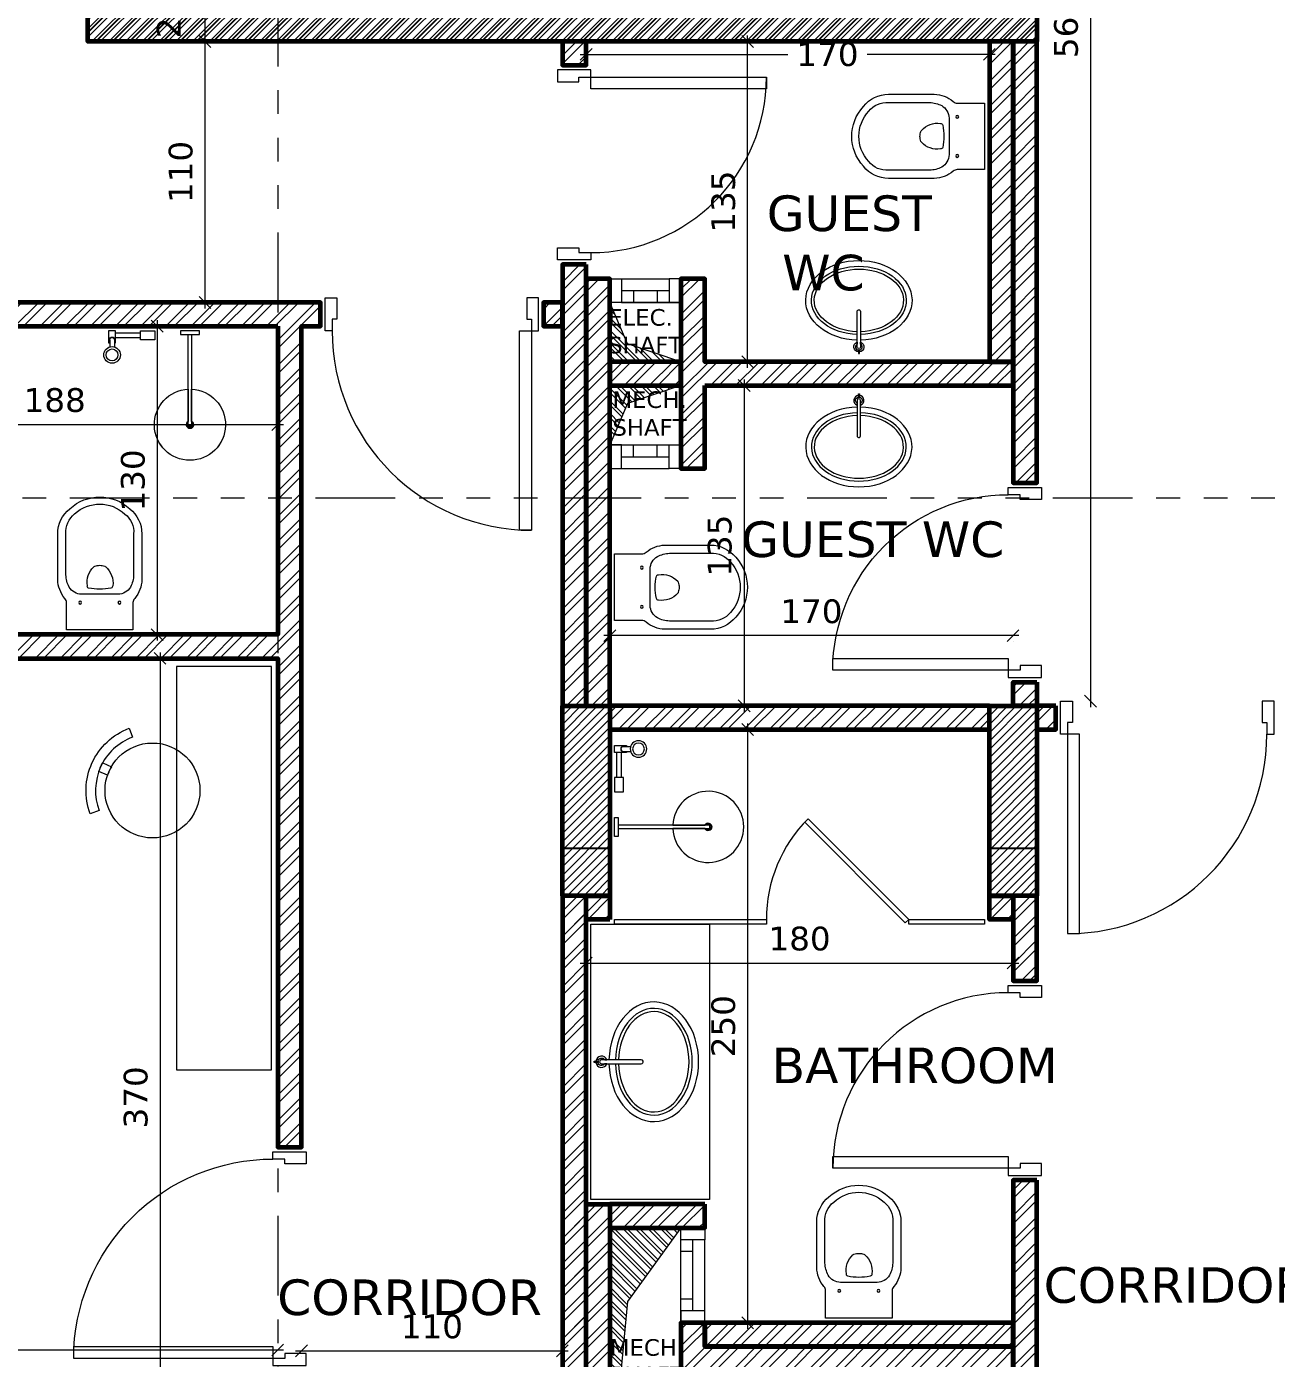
# Model space of a CAD drawing. Header units: inches. Extents: x -48 to 777, y -156 to 510.
# Drawn here: x 298.92 to 304.19, y 138.11 to 143.72 of the extents above; entities that cross this region are included whole.
import ezdxf

# ---------------------------------------------------------------- set-up
doc = ezdxf.new("R2010")
doc.units = ezdxf.units.IN
doc.header["$MEASUREMENT"] = 0
doc.set_wipeout_variables(frame=1)
doc.linetypes.add('ACAD_ISO06W100', pattern=[36, 24, -3, 0, -3, 0, -3, 0, -3])
doc.linetypes.add('ACAD_ISO10W100', pattern=[18, 12, -3, 0, -3])
doc.layers.get('Defpoints').update_dxf_attribs({"lineweight": 5})
for name, color, linetype, lineweight in [('A-AXIS', 253, 'ACAD_ISO10W100', 5), ('A-DIM', 9, 'Continuous', 5), ('A-DOORS', 38, 'Continuous', 20), ('A-FURN1', 211, 'Continuous', 15), ('A-LEVELS', 139, 'Continuous', 20), ('A-LIMIT LOT', 235, 'ACAD_ISO10W100', 20), ('A-NOTES', 151, 'Continuous', 20), ('A-PILLARS', 1, 'Continuous', 60), ('A-PROJECTION2', 5, 'Continuous', 20), ('A-SANITARY', 120, 'Continuous', 5), ('A-TEXT', 50, 'Continuous', 15), ('A-WALLS', 7, 'Continuous', 60), ('A-WINDOWS', 4, 'Continuous', 20), ('D-GLASS', 171, 'Continuous', 20), ('H-OTHERS', 189, 'Continuous', 5), ('H-PILLARS', 61, 'Continuous', 5), ('H-WALLS', 51, 'Continuous', 5)]:
    doc.layers.add(name, color=color, linetype=linetype, lineweight=lineweight)
for name, color, linetype in [('pts pc', 7, 'Continuous'), ('str-columns', 3, 'Continuous'), ('str-walls', 5, 'Continuous')]:
    doc.layers.add(name, color=color, linetype=linetype)
doc.styles.add('2mm', font='simplex.shx', dxfattribs={"height": 0.5})
doc.styles.add('5mm', font='simplex_.ttf', dxfattribs={"height": 5})
doc.styles.add('ROMAND', font='verdana.ttf')
doc.dimstyles.new('M-1.50', dxfattribs={"dimtxt": 0.1, "dimasz": 0.05, "dimexe": 0.025, "dimexo": 0.025, "dimgap": 0.05, "dimtad": 1, "dimlfac": 100, "dimrnd": 0.5, "dimzin": 9, "dimdsep": 46, "dimtxsty": 'ROMAND', "dimblk": 'OBLIQUE', "dimcen": 1, "dimdle": 0.025, "dimclrd": 256, "dimclre": 256, "dimclrt": 2, "dimadec": 0, "dimazin": 0, "dimtfac": 0.666667, "dimtmove": 2, "dimatfit": 3, "dimfxl": 0.04, "dimtolj": 1, "dimtzin": 5, "dimlwd": -1, "dimlwe": -1, "dimarcsym": 0})
pattern_1 = [(45, (-242.49175, -175.21088), (-0.053033009, 0.053033009), []), (45, (-242.4564, -175.21088), (-0.053033009, 0.053033009), [])]

# ---------------------------------------------------------------- blocks, each defined once
blk = doc.blocks.new('*U32')
for p, q in [((50, 100), (350, 100)), ((50, 50), (350, 50)), ((50, 0), (350, 0)), ((300, 50), (300, 0))]:
    blk.add_line(p, q)
for points in [[(0, 100), (50, 100), (50, 0), (0, 0)], [(400, 100), (350, 100), (350, 0), (400, 0)], [(100, 50), (100, 0)]]:
    blk.add_lwpolyline(points)
blk = doc.blocks.new('*U34')
for points in [[(130, -160), (100, -160), (100, -20), (150, -20), (150, -110), (130, -110), (130, -160)], [(970, -160), (1000, -160), (1000, -20), (950, -20), (950, -110), (970, -110), (970, -160)], [(180, -1000), (180, -160), (130, -160), (130, -1000)]]:
    blk.add_lwpolyline(points, close=True)
blk.add_arc((130, -160), 840, 270, 0)
blk = doc.blocks.new('*U35')
for points in [[(130, -160), (100, -160), (100, -20), (150, -20), (150, -110), (130, -110), (130, -160)], [(970, -160), (1000, -160), (1000, -20), (950, -20), (950, -110), (970, -110), (970, -160)], [(920, -1000), (920, -160), (970, -160), (970, -1000)]]:
    blk.add_lwpolyline(points, close=True)
blk.add_arc((970, -160), 840, 180, 270)
blk = doc.blocks.new('*U38')
for points in [[(130, -160), (100, -160), (100, -20), (150, -20), (150, -110), (130, -110), (130, -160)], [(870, -160), (900, -160), (900, -20), (850, -20), (850, -110), (870, -110), (870, -160)], [(820, -900), (820, -160), (870, -160), (870, -900)]]:
    blk.add_lwpolyline(points, close=True)
blk.add_arc((870, -160), 740, 180, 270)
blk = doc.blocks.new('*U37')
for points in [[(130, -160), (100, -160), (100, -20), (150, -20), (150, -110), (130, -110), (130, -160)], [(870, -160), (900, -160), (900, -20), (850, -20), (850, -110), (870, -110), (870, -160)], [(180, -900), (180, -160), (130, -160), (130, -900)]]:
    blk.add_lwpolyline(points, close=True)
blk.add_arc((130, -160), 740, 270, 0)
blk = doc.blocks.new('vnkhjghg')
at = {"extrusion": (0, 0, -1)}
for points in [[(-757.0152, 41.8368), (-757.0011, 41.7994, 0.414214), (-757.1411, 41.4902), (-757.1785, 41.4761, -0.414214)], [(-757.1426, 41.6552, -0.041739), (-757.1261, 41.6917), (-757.0895, 41.6751, 0.050126), (-757.106, 41.6387)]]:
    blk.add_lwpolyline(points, format="xyb", close=True, dxfattribs=at)
blk.add_circle((-756.9165, 41.5748), 0.2, dxfattribs=at)
blk = doc.blocks.new('fghjgcfd')
blk.add_lwpolyline([(114.5988, -90.6044), (114.5932, -90.6044), (114.5932, -90.6223), (114.5988, -90.6223)], close=True)
for points in [[(114.5932, -90.6209, 0.697476), (114.5868, -90.6535), (114.5868, -90.6631, -0.791584), (114.5932, -90.6121)], [(114.6052, -90.8243, -0.509087), (114.5932, -90.8331, -0.325305), (114.5868, -90.8243), (114.5868, -90.6384, -1), (114.6052, -90.6384)], [(114.6052, -90.6631), (114.6052, -90.6535, 0.697476), (114.5988, -90.6209), (114.5988, -90.6121, -0.791584)]]:
    blk.add_lwpolyline(points, format="xyb", close=True)
at = {"extrusion": (0, 0, -1)}
for major_axis, ratio, start_param, end_param in [((-0.28, 0), 0.75, 7.88683, 14.104318), ((-0.25, 0), 0.72, 7.890774, 14.100375), ((-0.235, 0), 0.702128, 7.893123, 14.098025)]:
    blk.add_ellipse((114.596, -90.8834), major_axis=major_axis, ratio=ratio, start_param=start_param, end_param=end_param, dxfattribs=at)
blk = doc.blocks.new('A$C4CB417C4')
blk.add_lwpolyline([(245.2, 7), (381.7, 7, -4.038071), (381.7, -7), (245.2, -7, 42.833797)], format="xyb", close=True)
at = {"ltscale": 0.1}
blk.add_lwpolyline([(0, 40), (15, 40), (15, -40), (0, -40)], close=True, dxfattribs=at)
blk.add_lwpolyline([(402, 7), (15, 7), (15, -7), (402, -7)], close=True)
for radius, start, end in [(150, 182.6748, 177.3252), (15, 207.8181, 152.1819), (12, 215.6853, 144.3147)]:
    blk.add_arc((395, 0), radius, start, end, dxfattribs=at)
blk = doc.blocks.new('A$C666D454D')
at = {"ltscale": 0.1}
for p, q in [((37, 10), (67.5, 10)), ((37, -10), (67.5, -10))]:
    blk.add_line(p, q, dxfattribs=at)
blk.add_lwpolyline([(37, 11), (47, 11), (47, 10.5), (50, 10.5), (50, 15), (0, 15), (0, -15), (50, -15), (50, -10.5), (47, -10.5), (47, -11), (37, -11, -1)], format="xyb", close=True, dxfattribs=at)
blk.add_lwpolyline([(37, -10), (37, -10), (37, -10, -1), (37, 10), (37, 10), (37, 10)], format="xyb", dxfattribs=at)
for radius in [35, 25]:
    blk.add_circle((101, 0), radius, dxfattribs=at)
blk = doc.blocks.new('A$C05B82E3A')
at = {"ltscale": 0.1}
for p, q in [((-30, 29), (-135, 29)), ((-30, 9), (-135, 9))]:
    blk.add_line(p, q, dxfattribs=at)
blk.add_lwpolyline([(30, 0), (30, 38), (-30, 38), (-30, 0)], close=True, dxfattribs=at)
at = {"ltscale": 0.1, "xscale": -1, "rotation": 270}
blk.add_blockref('A$C666D454D', (-150, 0), dxfattribs=at)
blk = doc.blocks.new('A$C114C6178')
for points in [[(177.5, -211.9, 0.16864), (147.3, -132.7, -0.198912), (140, -115), (140, 0), (-140, 0), (-140, -115, -0.198912), (-147.3, -132.7, 0.16864), (-177.5, -211.9), (-177.5, -405, 0.225866), (-126.2, -510.7, 0.390178), (126.2, -510.7, 0.225866), (177.5, -405)], [(142.8, -231.9, 0.110329), (129.5, -180.6, 0.254034), (77, -150), (-77, -150, 0.254034), (-129.5, -180.6, 0.110329), (-142.8, -231.9), (-142.8, -405, 0.247706), (-105.9, -488.7, 0.390724), (106.2, -488.4, 0.246571), (142.8, -405)], [(54.9, -185.7, 0.338204), (47.1, -176.5, 0.109547), (-47.1, -176.5, 0.38369), (-52.4, -185.7, 0.252795), (-25.1, -266.2, 0.060555), (-21, -268.7, 0.083015), (0, -272.4, 0.083015), (21, -268.7, 0.060555), (25.1, -266.2, 0.250335)]]:
    blk.add_lwpolyline(points, format="xyb", close=True)
for centre in [(-82.5, -115), (82.5, -115)]:
    blk.add_circle(centre, 5.91)
blk = doc.blocks.new('_Oblique')
at = {"color": 0, "linetype": 'ByBlock', "lineweight": -2}
blk.add_line((-0.5, -0.5), (0.5, 0.5), dxfattribs=at)
blk = doc.blocks.new('*D94')
at = {"layer": 'A-DIM', "transparency": 16777216}
blk.add_line((298.0718, 142.0425), (300.0018, 142.0425), dxfattribs=at)
at = {"layer": 'Defpoints', "color": 0, "transparency": 16777216}
for p in [(298.0968, 142.0425), (299.9768, 142.0425), (299.9768, 142.0425)]:
    blk.add_point(p, dxfattribs=at)
at = {"layer": 'A-DIM', "transparency": 16777216, "xscale": 0.05, "yscale": 0.05, "zscale": 0.05, "rotation": 180}
blk.add_blockref('_Oblique', (298.0968, 142.0425), dxfattribs=at)
at = {"layer": 'A-DIM', "transparency": 16777216, "xscale": 0.05, "yscale": 0.05, "zscale": 0.05}
blk.add_blockref('_Oblique', (299.9768, 142.0425), dxfattribs=at)
at = {"layer": 'A-DIM', "color": 2, "transparency": 16777216, "insert": (299.0368, 142.1448), "char_height": 0.1, "attachment_point": 5, "style": 'ROMAND'}
blk.add_mtext('\\A1;188', dxfattribs=at)
blk = doc.blocks.new('*D95')
at = {"layer": 'A-DIM', "transparency": 16777216}
for p, q in [((300.0518, 138.1388), (301.2018, 138.1388)), ((300.0768, 138.1138), (300.0768, 138.1138))]:
    blk.add_line(p, q, dxfattribs=at)
at = {"layer": 'Defpoints', "color": 0, "transparency": 16777216}
for p in [(300.0768, 138.1388), (301.1768, 138.1388), (301.1768, 138.1388)]:
    blk.add_point(p, dxfattribs=at)
at = {"layer": 'A-DIM', "transparency": 16777216, "xscale": 0.05, "yscale": 0.05, "zscale": 0.05, "rotation": 180}
blk.add_blockref('_Oblique', (300.0768, 138.1388), dxfattribs=at)
at = {"layer": 'A-DIM', "transparency": 16777216, "xscale": 0.05, "yscale": 0.05, "zscale": 0.05}
blk.add_blockref('_Oblique', (301.1768, 138.1388), dxfattribs=at)
at = {"layer": 'A-DIM', "color": 2, "transparency": 16777216, "insert": (300.6268, 138.2408), "char_height": 0.1, "attachment_point": 5, "style": 'ROMAND'}
blk.add_mtext('\\A1;110', dxfattribs=at)
blk = doc.blocks.new('*D97')
at = {"layer": 'A-DIM', "transparency": 16777216}
blk.add_line((299.469, 142.4819), (299.469, 141.1319), dxfattribs=at)
at = {"layer": 'Defpoints', "color": 0, "transparency": 16777216}
for p in [(299.469, 142.4569), (299.469, 141.1569), (299.469, 141.1569)]:
    blk.add_point(p, dxfattribs=at)
at = {"layer": 'A-DIM', "transparency": 16777216, "xscale": 0.05, "yscale": 0.05, "zscale": 0.05}
for p, rotation in [((299.469, 142.4569), 90), ((299.469, 141.1569), 270)]:
    blk.add_blockref('_Oblique', p, dxfattribs=dict(at, rotation=rotation))
at = {"layer": 'A-DIM', "color": 2, "transparency": 16777216, "insert": (299.3669, 141.8069), "char_height": 0.1, "attachment_point": 5, "rotation": 90, "style": 'ROMAND'}
blk.add_mtext('\\A1;130', dxfattribs=at)
blk = doc.blocks.new('*D98')
at = {"layer": 'A-DIM', "transparency": 16777216}
blk.add_line((299.4808, 141.0819), (299.4808, 137.3319), dxfattribs=at)
at = {"layer": 'Defpoints', "color": 0, "transparency": 16777216}
for p in [(299.4808, 141.0569), (299.4808, 137.3569), (299.4808, 137.3569)]:
    blk.add_point(p, dxfattribs=at)
at = {"layer": 'A-DIM', "transparency": 16777216, "xscale": 0.05, "yscale": 0.05, "zscale": 0.05}
for p, rotation in [((299.4808, 141.0569), 90), ((299.4808, 137.3569), 270)]:
    blk.add_blockref('_Oblique', p, dxfattribs=dict(at, rotation=rotation))
at = {"layer": 'A-DIM', "color": 2, "transparency": 16777216, "insert": (299.3787, 139.2069), "char_height": 0.1, "attachment_point": 5, "rotation": 90, "style": 'ROMAND'}
blk.add_mtext('\\A1;370', dxfattribs=at)
blk = doc.blocks.new('*D99')
at = {"layer": 'A-DIM', "transparency": 16777216}
blk.add_line((296.0018, 138.1424), (300.0018, 138.1424), dxfattribs=at)
at = {"layer": 'Defpoints', "color": 0, "transparency": 16777216}
for p in [(296.0268, 138.1424), (299.9768, 138.1424), (299.9768, 138.1424)]:
    blk.add_point(p, dxfattribs=at)
at = {"layer": 'A-DIM', "transparency": 16777216, "xscale": 0.05, "yscale": 0.05, "zscale": 0.05, "rotation": 180}
blk.add_blockref('_Oblique', (296.0268, 138.1424), dxfattribs=at)
at = {"layer": 'A-DIM', "transparency": 16777216, "xscale": 0.05, "yscale": 0.05, "zscale": 0.05}
blk.add_blockref('_Oblique', (299.9768, 138.1424), dxfattribs=at)
at = {"layer": 'A-DIM', "color": 2, "transparency": 16777216, "insert": (298.0018, 138.2445), "char_height": 0.1, "attachment_point": 5, "style": 'ROMAND'}
blk.add_mtext('\\A1;395', dxfattribs=at)
blk = doc.blocks.new('*D101')
at = {"layer": 'A-DIM', "transparency": 16777216}
blk.add_line((301.9579, 142.2819), (301.9579, 143.6819), dxfattribs=at)
at = {"layer": 'Defpoints', "color": 0, "transparency": 16777216}
for p in [(301.9579, 143.6569), (301.9579, 143.6569), (301.9579, 142.3069)]:
    blk.add_point(p, dxfattribs=at)
at = {"layer": 'A-DIM', "transparency": 16777216, "xscale": 0.05, "yscale": 0.05, "zscale": 0.05}
for p, rotation in [((301.9579, 143.6569), 90), ((301.9579, 142.3069), 270)]:
    blk.add_blockref('_Oblique', p, dxfattribs=dict(at, rotation=rotation))
at = {"layer": 'A-DIM', "color": 2, "transparency": 16777216, "insert": (301.8558, 142.9819), "char_height": 0.1, "attachment_point": 5, "rotation": 90, "style": 'ROMAND'}
blk.add_mtext('\\A1;135', dxfattribs=at)
blk = doc.blocks.new('*D102')
at = {"layer": 'A-DIM', "transparency": 16777216}
for p, q in [((301.2518, 143.6025), (302.1273, 143.6025)), ((303.0018, 143.6025), (302.4618, 143.6025))]:
    blk.add_line(p, q, dxfattribs=at)
at = {"layer": 'Defpoints', "color": 0, "transparency": 16777216}
for p in [(301.2768, 143.6025), (302.9768, 143.6025), (302.9768, 143.6025)]:
    blk.add_point(p, dxfattribs=at)
at = {"layer": 'A-DIM', "transparency": 16777216, "xscale": 0.05, "yscale": 0.05, "zscale": 0.05, "rotation": 180}
blk.add_blockref('_Oblique', (301.2768, 143.6025), dxfattribs=at)
at = {"layer": 'A-DIM', "transparency": 16777216, "xscale": 0.05, "yscale": 0.05, "zscale": 0.05}
blk.add_blockref('_Oblique', (302.9768, 143.6025), dxfattribs=at)
at = {"layer": 'A-DIM', "color": 2, "transparency": 16777216, "insert": (302.2946, 143.6025), "char_height": 0.1, "attachment_point": 5, "style": 'ROMAND'}
blk.add_mtext('\\A1;170', dxfattribs=at)
blk = doc.blocks.new('*D103')
at = {"layer": 'A-DIM', "transparency": 16777216}
blk.add_line((301.9429, 142.2319), (301.9429, 140.8319), dxfattribs=at)
at = {"layer": 'Defpoints', "color": 0, "transparency": 16777216}
for p in [(301.9429, 142.2069), (301.9429, 140.8569), (301.9429, 140.8569)]:
    blk.add_point(p, dxfattribs=at)
at = {"layer": 'A-DIM', "transparency": 16777216, "xscale": 0.05, "yscale": 0.05, "zscale": 0.05}
for p, rotation in [((301.9429, 142.2069), 90), ((301.9429, 140.8569), 270)]:
    blk.add_blockref('_Oblique', p, dxfattribs=dict(at, rotation=rotation))
at = {"layer": 'A-DIM', "color": 2, "transparency": 16777216, "insert": (301.8408, 141.5319), "char_height": 0.1, "attachment_point": 5, "rotation": 90, "style": 'ROMAND'}
blk.add_mtext('\\A1;135', dxfattribs=at)
blk = doc.blocks.new('*D104')
at = {"layer": 'A-DIM', "transparency": 16777216}
for p, q in [((303.1018, 141.1527), (301.3518, 141.1527)), ((303.0768, 141.1277), (303.0768, 141.1277))]:
    blk.add_line(p, q, dxfattribs=at)
at = {"layer": 'Defpoints', "color": 0, "transparency": 16777216}
for p in [(301.3768, 141.1527), (301.3768, 141.1527), (303.0768, 141.1527)]:
    blk.add_point(p, dxfattribs=at)
at = {"layer": 'A-DIM', "transparency": 16777216, "xscale": 0.05, "yscale": 0.05, "zscale": 0.05, "rotation": 180}
blk.add_blockref('_Oblique', (301.3768, 141.1527), dxfattribs=at)
at = {"layer": 'A-DIM', "transparency": 16777216, "xscale": 0.05, "yscale": 0.05, "zscale": 0.05}
blk.add_blockref('_Oblique', (303.0768, 141.1527), dxfattribs=at)
at = {"layer": 'A-DIM', "color": 2, "transparency": 16777216, "insert": (302.2268, 141.2547), "char_height": 0.1, "attachment_point": 5, "style": 'ROMAND'}
blk.add_mtext('\\A1;170', dxfattribs=at)
blk = doc.blocks.new('*D105')
at = {"layer": 'A-DIM', "transparency": 16777216}
blk.add_line((301.9579, 140.7819), (301.9579, 138.2319), dxfattribs=at)
at = {"layer": 'Defpoints', "color": 0, "transparency": 16777216}
for p in [(301.9579, 140.7569), (301.9579, 138.2569), (301.9579, 138.2569)]:
    blk.add_point(p, dxfattribs=at)
at = {"layer": 'A-DIM', "transparency": 16777216, "xscale": 0.05, "yscale": 0.05, "zscale": 0.05}
for p, rotation in [((301.9579, 140.7569), 90), ((301.9579, 138.2569), 270)]:
    blk.add_blockref('_Oblique', p, dxfattribs=dict(at, rotation=rotation))
at = {"layer": 'A-DIM', "color": 2, "transparency": 16777216, "insert": (301.8558, 139.5069), "char_height": 0.1, "attachment_point": 5, "rotation": 90, "style": 'ROMAND'}
blk.add_mtext('\\A1;250', dxfattribs=at)
blk = doc.blocks.new('*D106')
at = {"layer": 'A-DIM', "transparency": 16777216}
for p, q in [((301.2518, 139.773), (303.1018, 139.773)), ((301.2768, 139.798), (301.2768, 139.798))]:
    blk.add_line(p, q, dxfattribs=at)
at = {"layer": 'Defpoints', "color": 0, "transparency": 16777216}
for p in [(301.2768, 139.773), (303.0768, 139.773), (303.0768, 139.773)]:
    blk.add_point(p, dxfattribs=at)
at = {"layer": 'A-DIM', "transparency": 16777216, "xscale": 0.05, "yscale": 0.05, "zscale": 0.05, "rotation": 180}
blk.add_blockref('_Oblique', (301.2768, 139.773), dxfattribs=at)
at = {"layer": 'A-DIM', "transparency": 16777216, "xscale": 0.05, "yscale": 0.05, "zscale": 0.05}
blk.add_blockref('_Oblique', (303.0768, 139.773), dxfattribs=at)
at = {"layer": 'A-DIM', "color": 2, "transparency": 16777216, "insert": (302.1768, 139.8753), "char_height": 0.1, "attachment_point": 5, "style": 'ROMAND'}
blk.add_mtext('\\A1;180', dxfattribs=at)
blk = doc.blocks.new('*D255')
at = {"layer": 'A-DIM', "transparency": 16777216}
for p, q in [((299.7713, 143.8584), (299.6453, 143.8584)), ((299.6703, 143.8834), (299.6703, 143.6319)), ((299.7592, 143.6569), (299.6453, 143.6569))]:
    blk.add_line(p, q, dxfattribs=at)
at = {"layer": 'Defpoints', "color": 0, "transparency": 16777216}
for p in [(299.7963, 143.8584), (299.6703, 143.6569), (299.7842, 143.6569)]:
    blk.add_point(p, dxfattribs=at)
at = {"layer": 'A-DIM', "transparency": 16777216, "xscale": 0.05, "yscale": 0.05, "zscale": 0.05}
for p, rotation in [((299.6703, 143.8584), 90), ((299.6703, 143.6569), 270)]:
    blk.add_blockref('_Oblique', p, dxfattribs=dict(at, rotation=rotation))
at = {"layer": 'A-DIM', "color": 2, "transparency": 16777216, "insert": (299.5183, 143.7577), "char_height": 0.1, "attachment_point": 5, "rotation": 90, "style": 'ROMAND'}
blk.add_mtext('\\A1;20', dxfattribs=at)
blk = doc.blocks.new('*D256')
at = {"layer": 'A-DIM', "transparency": 16777216}
for p, q in [((299.6703, 143.6819), (299.6703, 142.5319)), ((299.7592, 143.6569), (299.6453, 143.6569)), ((299.7678, 142.5569), (299.6453, 142.5569))]:
    blk.add_line(p, q, dxfattribs=at)
at = {"layer": 'Defpoints', "color": 0, "transparency": 16777216}
for p in [(299.7842, 143.6569), (299.6703, 142.5569), (299.7928, 142.5569)]:
    blk.add_point(p, dxfattribs=at)
at = {"layer": 'A-DIM', "transparency": 16777216, "xscale": 0.05, "yscale": 0.05, "zscale": 0.05}
for p, rotation in [((299.6703, 143.6569), 90), ((299.6703, 142.5569), 270)]:
    blk.add_blockref('_Oblique', p, dxfattribs=dict(at, rotation=rotation))
at = {"layer": 'A-DIM', "color": 2, "transparency": 16777216, "insert": (299.5683, 143.1069), "char_height": 0.1, "attachment_point": 5, "rotation": 90, "style": 'ROMAND'}
blk.add_mtext('\\A1;110', dxfattribs=at)
blk = doc.blocks.new('*D260')
at = {"layer": 'A-DIM', "transparency": 16777216}
for p, q in [((304.2518, 146.5584), (303.378, 146.5584)), ((303.403, 146.5834), (303.403, 140.8519))]:
    blk.add_line(p, q, dxfattribs=at)
at = {"layer": 'Defpoints', "color": 0, "transparency": 16777216}
for p in [(304.2768, 146.5584), (303.403, 140.8769), (303.403, 140.8769)]:
    blk.add_point(p, dxfattribs=at)
at = {"layer": 'A-DIM', "transparency": 16777216, "xscale": 0.05, "yscale": 0.05, "zscale": 0.05}
for p, rotation in [((303.403, 146.5584), 90), ((303.403, 140.8769), 270)]:
    blk.add_blockref('_Oblique', p, dxfattribs=dict(at, rotation=rotation))
at = {"layer": 'A-DIM', "color": 2, "transparency": 16777216, "insert": (303.3007, 143.7177), "char_height": 0.1, "attachment_point": 5, "rotation": 90, "style": 'ROMAND'}
blk.add_mtext('\\A1;568', dxfattribs=at)
blk = doc.blocks.new('*U53')
for p, q in [((50, 100), (250, 100)), ((50, 50), (250, 50)), ((50, 0), (250, 0)), ((200, 50), (200, 0))]:
    blk.add_line(p, q)
for points in [[(0, 100), (50, 100), (50, 0), (0, 0)], [(300, 100), (250, 100), (250, 0), (300, 0)], [(100, 50), (100, 0)]]:
    blk.add_lwpolyline(points)
blk = doc.blocks.new('LOT 688  TOPOGRAPHIC PLAN')
at = {"layer": 'A-LEVELS', "linetype": 'Continuous'}
blk.add_lwpolyline([(-315983.55729, -27913.90415), (-315982.31565, -27913.69397), (-315981.69501, -27913.58572), (-315981.10632, -27913.43141), (-315980.53616, -27913.25862), (-315979.95068, -27913.12539), (-315979.35793, -27913.00458), (-315978.78258, -27912.83532), (-315978.24928, -27912.55684), (-315977.76717, -27912.15327), (-315977.30894, -27911.71444), (-315976.84202, -27911.34531), (-315976.59514, -27911.21969), (-315976.33391, -27911.15073), (-315976.05686, -27911.14126), (-315975.76695, -27911.17638), (-315974.54739, -27911.42916), (-315973.94458, -27911.41766), (-315973.35501, -27911.29364), (-315972.19755, -27910.89256), (-315971.62067, -27910.70773), (-315971.03901, -27910.59488), (-315970.44815, -27910.59939), (-315969.84858, -27910.71402)], dxfattribs=at)
at = {"layer": 'pts pc', "linetype": 'Continuous'}
for points in [[(-315978.5681, -27918.08964), (-315979.27888, -27918.79284)], [(-315978.57189, -27918.79663), (-315979.27509, -27918.08585)]]:
    blk.add_lwpolyline(points, dxfattribs=at)
at = {"layer": 'A-NOTES', "linetype": 'Continuous', "style": '5mm'}
blk.add_text('688', height=2, rotation=346.24563, dxfattribs=at).set_placement((-315981.70648, -27916.11756))
at = {"layer": 'pts pc', "color": 1, "char_height": 0.5, "attachment_point": 1, "rotation": 359.69285, "style": '2mm'}
for s, insert, width in [('\\Fsimplex.shx;\\W1.0000000000;\\T1.0000000000;\\o\\l95.496', (-315984.43971, -27917.72266), 3.0714286), ('\\Fsimplex.shx;\\W1.0000000000;\\T1.0000000000;\\o\\l95.165', (-315978.42215, -27918.19392), 2.9761905)]:
    blk.add_mtext(s, dxfattribs=dict(at, insert=insert, width=width))
at = {"linetype": 'Continuous'}
blk.add_wipeout([(-315996.80172, -27893.57917), (-315969.32038, -27896.23659), (-315969.32038, -27930.53073), (-315964.08799, -27936.87852), (-315964.6636, -27941.43051), (-315970.22923, -27937.16678), (-315985.1164, -27950.2257)], dxfattribs=at).dxf.layer = 'A-LIMIT LOT'

msp = doc.modelspace()

# ---------------------------------------------------------------- block references
at = {"layer": 'pts pc'}
msp.add_blockref('LOT 688  TOPOGRAPHIC PLAN', (316282.44716, 28057.10823), dxfattribs=at)

# ---------------------------------------------------------------- next in the draw order: hatches: boundary and pattern name
at = {"layer": 'H-OTHERS'}
h = msp.add_hatch(dxfattribs=at)
h.set_pattern_fill('ANSI32', color=256, scale=0.1, angle=-231.51165)
h.set_pattern_definition([(135, (293.232857, 127.337407), (-0.026516504, -0.026516504), []), (135, (293.232857, 127.355084), (-0.026516504, -0.026516504), [])])
h.paths.add_polyline_path([(301.67678, 142.30688), (301.45129, 142.38209), (301.37678, 142.55688), (301.37678, 142.30688)])
h = msp.add_hatch(dxfattribs=at)
h.set_pattern_fill('ANSI32', color=256, scale=0.1, angle=-231.51165)
h.set_pattern_definition([(135, (293.232857, 126.987407), (-0.026516504, -0.026516504), []), (135, (293.232857, 127.005084), (-0.026516504, -0.026516504), [])])
h.paths.add_polyline_path([(301.67678, 142.20688), (301.45129, 142.13168), (301.37678, 141.95688), (301.37678, 142.20688)])
h = msp.add_hatch(dxfattribs=at)
h.set_pattern_fill('ANSI32', color=256, scale=0.1, angle=-231.51165)
h.set_pattern_definition([(135, (293.232857, 122.987407), (-0.026516504, -0.026516504), []), (135, (293.232857, 123.005084), (-0.026516504, -0.026516504), [])])
h.paths.add_polyline_path([(301.67678, 138.65688), (301.45129, 138.34646), (301.37678, 137.55688), (301.37678, 138.65688)])
at = {"layer": 'H-PILLARS'}
h = msp.add_hatch(dxfattribs=at)
h.set_pattern_fill('ANSI31', color=256, scale=0.2)
h.set_pattern_definition([(45, (-242.491753, -175.21929), (-0.0176776695, 0.0176776695), [])])
h.paths.add_polyline_path([(303.17678, 146.91845), (303.17678, 143.65688), (299.17678, 143.65688), (299.17678, 146.91845), (299.37678, 146.91845), (299.37678, 143.85845), (302.97678, 143.85845), (302.97678, 146.91845)])
at = {"layer": 'H-PILLARS', "linetype": 'Continuous'}
h = msp.add_hatch(dxfattribs=at)
h.set_pattern_fill('ANSI31', color=256, scale=0.2)
h.set_pattern_definition([(45, (-244.241753, -172.60263), (-0.0176776695, 0.0176776695), [])])
h.paths.add_polyline_path([(301.37678, 140.05688), (301.17678, 140.05688), (301.17678, 140.85688), (301.37678, 140.85688)])
h = msp.add_hatch(dxfattribs=at)
h.set_pattern_fill('ANSI31', color=256, scale=0.2)
h.set_pattern_definition([(45, (-242.441753, -172.60263), (-0.0176776695, 0.0176776695), [])])
h.paths.add_polyline_path([(303.17678, 140.05688), (302.97678, 140.05688), (302.97678, 140.85688), (303.17678, 140.85688)])
at = {"layer": 'H-WALLS'}
h = msp.add_hatch(dxfattribs=at)
h.set_pattern_fill('ANSI32', color=256, scale=0.2)
h.set_pattern_definition(pattern_1)
h.paths.add_polyline_path([(301.27678, 143.65688), (301.17678, 143.65688), (301.17678, 143.55688), (301.27678, 143.55688)], flags=17)
h = msp.add_hatch(dxfattribs=at)
h.set_pattern_fill('ANSI32', color=256, scale=0.2)
h.set_pattern_definition(pattern_1)
h.paths.add_polyline_path([(303.07678, 143.65688), (303.07678, 143.65688), (303.07678, 143.65688), (302.97678, 143.65688), (302.97678, 142.30688), (303.07678, 142.30688)], flags=17)
h = msp.add_hatch(dxfattribs=at)
h.set_pattern_fill('ANSI32', color=256, scale=0.2)
h.set_pattern_definition(pattern_1)
h.paths.add_polyline_path([(303.17678, 143.65688), (303.17678, 143.65688), (303.17678, 143.65688), (303.07678, 143.65688), (303.07678, 141.79688), (303.17678, 141.79688)], flags=17)
h = msp.add_hatch(dxfattribs=at)
h.set_pattern_fill('ANSI32', color=256, scale=0.2)
h.set_pattern_definition(pattern_1)
h.paths.add_polyline_path([(299.97678, 142.45688), (299.97678, 141.15688), (298.07678, 141.15688), (298.07678, 141.71688), (297.97678, 141.71688), (297.97678, 141.15688), (296.02678, 141.15688), (296.02678, 141.05688), (299.97678, 141.05688), (299.97678, 138.99688), (300.07678, 138.99688), (300.07678, 142.45688), (300.15678, 142.45688), (300.15678, 142.55688), (298.07678, 142.55688), (298.07678, 142.83688), (297.97678, 142.83688), (297.97678, 142.45688)], flags=17)
h = msp.add_hatch(dxfattribs=at)
h.set_pattern_fill('ANSI32', color=256, scale=0.2)
h.set_pattern_definition(pattern_1)
h.paths.add_polyline_path([(301.27678, 142.71688), (301.17678, 142.71688), (301.17678, 140.85688), (301.27678, 140.85688)], flags=17)
h = msp.add_hatch(dxfattribs=at)
h.set_pattern_fill('ANSI32', color=256, scale=0.2)
h.set_pattern_definition(pattern_1)
h.paths.add_polyline_path([(302.97678, 140.85688), (301.37678, 140.85688), (301.37678, 140.75688), (302.97678, 140.75688)], flags=16)
h.paths.add_polyline_path([(301.37678, 141.75688), (301.37678, 141.75688), (301.37678, 142.65688), (301.27678, 142.65688), (301.27678, 140.85688), (301.37678, 140.85688)], flags=17)
h = msp.add_hatch(dxfattribs=at)
h.set_pattern_fill('ANSI32', color=256, scale=0.2)
h.set_pattern_definition(pattern_1)
h.paths.add_polyline_path([(301.77678, 142.20688), (303.07678, 142.20688), (303.07678, 142.30688), (301.77678, 142.30688), (301.77678, 142.65688), (301.67678, 142.65688), (301.67678, 141.85688), (301.77678, 141.85688)], flags=17)
h = msp.add_hatch(dxfattribs=at)
h.set_pattern_fill('ANSI32', color=256, scale=0.2)
h.set_pattern_definition(pattern_1)
h.paths.add_polyline_path([(301.17678, 142.55688), (301.09678, 142.55688), (301.09678, 142.45688), (301.17678, 142.45688)], flags=17)
h = msp.add_hatch(dxfattribs=at)
h.set_pattern_fill('ANSI32', color=256, scale=0.2)
h.set_pattern_definition([(45, (-198, 0), (-0.053033009, 0.053033009), []), (45, (-197.964645, 0), (-0.053033009, 0.053033009), [])])
h.paths.add_polyline_path([(301.67678, 142.30688), (301.37678, 142.30688), (301.37678, 142.20688), (301.67678, 142.20688)])
h = msp.add_hatch(dxfattribs=at)
h.set_pattern_fill('ANSI32', color=256, scale=0.2)
h.set_pattern_definition(pattern_1)
h.paths.add_polyline_path([(303.17678, 140.95688), (303.17678, 140.85688), (303.07678, 140.85688), (303.07678, 140.95688)], flags=17)
h = msp.add_hatch(dxfattribs=at)
h.set_pattern_fill('ANSI32', color=256, scale=0.2)
h.set_pattern_definition(pattern_1)
h.paths.add_polyline_path([(303.25678, 140.85688), (303.17678, 140.85688), (303.17678, 140.75688), (303.25678, 140.75688)], flags=17)
h = msp.add_hatch(dxfattribs=at)
h.set_pattern_fill('ANSI32', color=256, scale=0.2)
h.set_pattern_definition(pattern_1)
h.paths.add_polyline_path([(301.27678, 140.05688), (301.17678, 140.05688), (301.17678, 137.35598), (301.27678, 137.35598)], flags=16)
h.paths.add_polyline_path([(301.37678, 137.45688), (301.27678, 137.45688), (301.27678, 138.75688), (301.37678, 138.75688)], flags=17)
h = msp.add_hatch(dxfattribs=at)
h.set_pattern_fill('ANSI32', color=256, scale=0.2)
h.set_pattern_definition(pattern_1)
h.paths.add_polyline_path([(301.37678, 139.95688), (301.27678, 139.95688), (301.27678, 140.05688), (301.37678, 140.05688)], flags=17)
h.paths.add_polyline_path([(301.27678, 140.05688), (301.17678, 140.05688), (301.17678, 137.35598), (301.27678, 137.35598)], flags=16)
h = msp.add_hatch(dxfattribs=at)
h.set_pattern_fill('ANSI32', color=256, scale=0.2)
h.set_pattern_definition(pattern_1)
h.paths.add_polyline_path([(302.97678, 140.05688), (303.07678, 140.05688), (303.07678, 139.95688), (302.97678, 139.95688)], flags=17)
h = msp.add_hatch(dxfattribs=at)
h.set_pattern_fill('ANSI32', color=256, scale=0.2)
h.set_pattern_definition(pattern_1)
h.paths.add_polyline_path([(303.17678, 140.05688), (303.07678, 140.05688), (303.07678, 139.69779), (303.17678, 139.69779)], flags=17)
h = msp.add_hatch(dxfattribs=at)
h.set_pattern_fill('ANSI32', color=256, scale=0.2)
h.set_pattern_definition(pattern_1)
h.paths.add_polyline_path([(301.77678, 138.15688), (303.07678, 138.15688), (303.07678, 138.25688), (301.77678, 138.25688)], flags=16)
h.paths.add_polyline_path([(301.77678, 137.95688), (303.07678, 137.95688), (303.07678, 138.05688), (301.77678, 138.05688)], flags=16)
h.paths.add_polyline_path([(303.07678, 138.15688), (301.77678, 138.15688), (301.77678, 138.25688), (301.67678, 138.25688), (301.67678, 137.95688), (301.77678, 137.95688), (301.77678, 138.05688), (303.07678, 138.05688)], flags=16)
h.paths.add_polyline_path([(303.17678, 138.85779), (303.07678, 138.85779), (303.07678, 135.45688), (303.17678, 135.45688)], flags=17)
h = msp.add_hatch(dxfattribs=at)
h.set_pattern_fill('ANSI32', color=256, scale=0.2)
h.set_pattern_definition(pattern_1)
h.paths.add_polyline_path([(301.77678, 138.75688), (301.37678, 138.75688), (301.37678, 138.65688), (301.77678, 138.65688)], flags=17)
at = {"layer": 'str-walls'}
h = msp.add_hatch(dxfattribs=at)
h.set_pattern_fill('ANSI31', color=8, scale=0.4)
h.set_pattern_definition([(45, (-297, -99), (-0.035355339, 0.035355339), [])])
h.paths.add_polyline_path([(299.47678, 146.91845), (299.47678, 143.95845), (302.87678, 143.95845), (302.87678, 146.91845), (303.17678, 146.91845), (303.17678, 143.65688), (299.17679, 143.65686), (299.17677, 146.91845)])

# ---------------------------------------------------------------- next in the draw order: linework, layer by layer
at = {"layer": 'A-AXIS', "linetype": 'ACAD_ISO06W100', "ltscale": 0.014}
msp.add_line((289.77664, 141.73298), (313.66993, 141.73298), dxfattribs=at)
msp.add_lwpolyline([(299.97678, 162.53523), (299.97678, 107.99672)], dxfattribs=at)
at = {"layer": 'A-FURN1'}
msp.add_lwpolyline([(299.95002, 141.02332), (299.55002, 141.02332), (299.55002, 139.32332), (299.95002, 139.32332)], close=True, dxfattribs=at)
at = {"layer": 'A-PILLARS'}
for points in [[(303.17678, 146.91845), (303.17678, 143.65688), (299.17678, 143.65688), (299.17678, 146.91845), (299.37678, 146.91845), (299.37678, 143.85845), (302.97678, 143.85845), (302.97678, 146.91845)], [(301.37678, 140.05688), (301.17678, 140.05688), (301.17678, 140.85688), (301.37678, 140.85688)], [(303.17678, 140.05688), (302.97678, 140.05688), (302.97678, 140.85688), (303.17678, 140.85688)]]:
    msp.add_lwpolyline(points, close=True, dxfattribs=at)
at = {"layer": 'A-PROJECTION2'}
for points in [[(301.37678, 142.30688), (301.67678, 142.30688), (301.67678, 142.55688), (301.37678, 142.55688)], [(301.37678, 141.95688), (301.67678, 141.95688), (301.67678, 142.20688), (301.37678, 142.20688)], [(301.37678, 137.55688), (301.67678, 137.55688), (301.67678, 138.65688), (301.37678, 138.65688)]]:
    msp.add_lwpolyline(points, close=True, dxfattribs=at)
at = {"layer": 'A-SANITARY'}
msp.add_lwpolyline([(301.29678, 138.77688), (301.29678, 139.93688), (301.79678, 139.93688), (301.79678, 138.77688), (301.69678, 138.77688), (301.69678, 138.77688), (301.29678, 138.77688)], dxfattribs=at)
at = {"layer": 'A-WALLS', "linetype": 'Continuous'}
for points in [[(301.27678, 143.65688), (301.17678, 143.65688), (301.17678, 143.55688), (301.27678, 143.55688)], [(303.07678, 143.65688), (303.07678, 143.65688), (303.07678, 143.65688), (302.97678, 143.65688), (302.97678, 142.30688), (303.07678, 142.30688)], [(303.17678, 143.65688), (303.17678, 143.65688), (303.17678, 143.65688), (303.07678, 143.65688), (303.07678, 141.79688), (303.17678, 141.79688)], [(301.37678, 141.75688), (301.37678, 141.75688), (301.37678, 142.65688), (301.27678, 142.65688), (301.27678, 140.85688), (301.37678, 140.85688)], [(303.17678, 138.85779), (303.07678, 138.85779), (303.07678, 135.45688), (303.17678, 135.45688)], [(301.77678, 138.15688), (303.07678, 138.15688), (303.07678, 138.25688), (301.77678, 138.25688)]]:
    msp.add_lwpolyline(points, close=True, dxfattribs=at)
for points in [[(299.97678, 142.45688), (299.97678, 141.15688), (298.07678, 141.15688), (298.07678, 141.71688), (297.97678, 141.71688), (297.97678, 141.15688), (296.02678, 141.15688), (296.02678, 141.05688), (299.97678, 141.05688), (299.97678, 138.99688), (300.07678, 138.99688), (300.07678, 142.45688), (300.15678, 142.45688), (300.15678, 142.55688), (298.07678, 142.55688), (298.07678, 142.83688), (297.97678, 142.83688), (297.97678, 142.45688), (299.97678, 142.45688)], [(301.77678, 142.20688), (303.07678, 142.20688), (303.07678, 142.30688), (301.77678, 142.30688), (301.77678, 142.65688), (301.67678, 142.65688), (301.67678, 141.85688), (301.77678, 141.85688), (301.77678, 142.20688)]]:
    msp.add_lwpolyline(points, dxfattribs=at)
at = {"layer": 'A-WALLS'}
for points in [[(301.27678, 142.71688), (301.17678, 142.71688), (301.17678, 140.85688), (301.27678, 140.85688)], [(301.17678, 142.55688), (301.09678, 142.55688), (301.09678, 142.45688), (301.17678, 142.45688)], [(301.67678, 142.30688), (301.37678, 142.30688), (301.37678, 142.20688), (301.67678, 142.20688)], [(303.17678, 140.95688), (303.17678, 140.85688), (303.07678, 140.85688), (303.07678, 140.95688)], [(302.97678, 140.85688), (301.37678, 140.85688), (301.37678, 140.75688), (302.97678, 140.75688)], [(303.25678, 140.85688), (303.17678, 140.85688), (303.17678, 140.75688), (303.25678, 140.75688)], [(301.27678, 140.05688), (301.17678, 140.05688), (301.17678, 137.35598), (301.27678, 137.35598)], [(301.37678, 139.95688), (301.27678, 139.95688), (301.27678, 140.05688), (301.37678, 140.05688)], [(302.97678, 140.05688), (303.07678, 140.05688), (303.07678, 139.95688), (302.97678, 139.95688)], [(303.17678, 140.05688), (303.07678, 140.05688), (303.07678, 139.69779), (303.17678, 139.69779)], [(301.37678, 137.45688), (301.27678, 137.45688), (301.27678, 138.75688), (301.37678, 138.75688)], [(301.77678, 138.75688), (301.37678, 138.75688), (301.37678, 138.65688), (301.77678, 138.65688)], [(303.07678, 138.15688), (301.77678, 138.15688), (301.77678, 138.25688), (301.67678, 138.25688), (301.67678, 138.25688), (301.67678, 137.95688), (301.67678, 137.95688), (301.77678, 137.95688), (301.77678, 138.05688), (303.07678, 138.05688)]]:
    msp.add_lwpolyline(points, close=True, dxfattribs=at)
at = {"layer": 'D-GLASS'}
for points in [[(302.21251, 140.38115), (302.63678, 139.95688), (302.62264, 139.94274), (302.19837, 140.36701), (302.21251, 140.38115)], [(301.39678, 139.95688), (302.03678, 139.95688), (302.03678, 139.93688), (301.39678, 139.93688), (301.39678, 139.95688)], [(302.63678, 139.95688), (302.95678, 139.95713), (302.95678, 139.93713), (302.63678, 139.93688), (302.63678, 139.95688)]]:
    msp.add_lwpolyline(points, dxfattribs=at)
msp.add_arc((302.63678, 139.95688), 0.6, 134.99982, 180, dxfattribs=at)
at = {"layer": 'H-OTHERS'}
for points in [[(301.67678, 142.30688), (301.45129, 142.38209), (301.37678, 142.55688), (301.37678, 142.30688), (301.67678, 142.30688)], [(301.67678, 142.20688), (301.45129, 142.13168), (301.37678, 141.95688), (301.37678, 142.20688), (301.67678, 142.20688)], [(301.67678, 138.65688), (301.45129, 138.34646), (301.37678, 137.55688), (301.37678, 138.65688), (301.67678, 138.65688)]]:
    msp.add_lwpolyline(points, dxfattribs=at)
at = {"layer": 'str-columns'}
for points in [[(301.17678, 140.25688), (301.37678, 140.25688), (301.37678, 140.85688), (301.17678, 140.85688)], [(302.97678, 140.25688), (303.17678, 140.25688), (303.17678, 140.85688), (302.97678, 140.85688)]]:
    msp.add_lwpolyline(points, close=True, dxfattribs=at)
at = {"layer": 'str-walls'}
msp.add_lwpolyline([(299.47678, 146.91845), (299.47678, 143.95845), (302.87678, 143.95845), (302.87678, 146.91845), (303.17678, 146.91845), (303.17678, 143.65688), (299.17679, 143.65686), (299.17677, 146.91845)], close=True, dxfattribs=at)

# ---------------------------------------------------------------- next in the draw order: block references
at = {"layer": 'A-DOORS', "yscale": 0.0009999999999906, "zscale": 0.0009999999999906}
for name, p, xscale, rotation in [('*U38', (301.13678, 142.63688), 0.0009999999999906, 90.00000000000001), ('*U37', (303.21678, 140.87688), -0.0009999999999906, 270), ('*U38', (303.21678, 139.77779), 0.0009999999999906, 270), ('*U34', (300.11678, 137.97688), -0.0009999999999906, 270)]:
    msp.add_blockref(name, p, dxfattribs=dict(at, xscale=xscale, rotation=rotation))
at = {"layer": 'A-DOORS', "xscale": 0.0009999999999906, "yscale": 0.0009999999999906, "zscale": 0.0009999999999906}
for name, p in [('*U35', (300.07678, 142.59688)), ('*U34', (303.17678, 140.89688))]:
    msp.add_blockref(name, p, dxfattribs=at)
at = {"layer": 'A-FURN1', "xscale": -1, "rotation": 359.9999999916878}
msp.add_blockref('vnkhjghg', (1056.36543, 98.92537), dxfattribs=at)
at = {"layer": 'A-SANITARY', "extrusion": (0, 0, -1), "xscale": 0.001000000000885, "yscale": 0.001000000000885, "zscale": -0.001000000000885}
for p, rotation in [((-302.95678, 143.25688), 90), ((-299.22678, 141.17688), 180), ((-301.39678, 141.35688), 270), ((-302.42678, 138.27688), 180)]:
    msp.add_blockref('A$C114C6178', p, dxfattribs=dict(at, rotation=rotation))
at = {"layer": 'A-SANITARY'}
for name, p, xscale, yscale, zscale, rotation in [('fghjgcfd', (394.10359, 69.85898), 0.8, 0.8, 0.8, 180), ('A$C05B82E3A', (299.42859, 142.43688), -0.001000000000885, 0.001000000000885, 0.001000000000885, 180), ('A$C4CB417C4', (299.60678, 142.43688), -0.001000000000885, 0.001000000000885, 0.001000000000885, 90), ('A$C05B82E3A', (301.39678, 140.52507), 0.001000000000885, 0.001000000000885, 0.001000000000885, 270), ('fghjgcfd', (219.76724, 242.49329), -0.9, 0.9, 0.9, 90)]:
    msp.add_blockref(name, p, dxfattribs=dict(at, xscale=xscale, yscale=yscale, zscale=zscale, rotation=rotation))
for name, p, xscale, yscale, zscale in [('fghjgcfd', (394.10359, 214.65479), -0.8, 0.8, 0.8), ('A$C4CB417C4', (301.39678, 140.34688), 0.001000000000885, 0.001000000000885, 0.001000000000885)]:
    msp.add_blockref(name, p, dxfattribs=dict(at, xscale=xscale, yscale=yscale, zscale=zscale))
at = {"layer": 'A-WINDOWS', "xscale": 0.0009999999999906004, "yscale": 0.0009999999999906004, "zscale": 0.0009999999999906004}
msp.add_blockref('*U53', (301.37678, 142.55688), dxfattribs=at)
at = {"layer": 'A-WINDOWS', "xscale": -0.0009999999999906004, "yscale": 0.0009999999999906004, "zscale": 0.0009999999999906004}
for name, p, rotation in [('*U53', (301.37678, 141.95688), 180), ('*U32', (301.67678, 138.25688), 270)]:
    msp.add_blockref(name, p, dxfattribs=dict(at, rotation=rotation))

# ---------------------------------------------------------------- next in the draw order: texts
at = {"layer": 'A-TEXT', "attachment_point": 1, "style": 'ROMAND'}
for s, insert, char_height, width in [('GUEST\\P WC', (302.03842, 143.00796), 0.15, 2.3447222), ('ELEC.\\PSHAFT', (301.36978, 142.52905), 0.07, 0.6766314), ('MECH.\\PSHAFT', (301.38785, 142.18234), 0.07, 0.6766314), ('GUEST WC', (301.93074, 141.63412), 0.15, 2.3447222), ('BATHROOM ', (302.0589, 139.41675), 0.15, 2.3447222), ('CORRIDOR', (303.20575, 138.49104, -95), 0.15, 2.3447222), ('CORRIDOR', (299.97488, 138.43951, -95), 0.15, 2.3447222), ('MECH.\\PSHAFT', (301.37702, 138.18792), 0.07, 0.6766314)]:
    msp.add_mtext(s, dxfattribs=dict(at, insert=insert, char_height=char_height, width=width))

# ---------------------------------------------------------------- next in the draw order: dimensions: what is measured, and where the dimension line sits
at = {"layer": 'A-DIM'}
for base, p1, p2, picture, middle in [((303.40303, 140.87688), (304.27678, 146.55845), (303.40303, 140.87688), '*D260', (303.30074, 143.71767)), ((299.67035, 143.65688), (299.79625, 143.85845), (299.78415, 143.65688), '*D255', (299.51827, 143.75767)), ((299.67035, 142.55688), (299.78415, 143.65688), (299.79278, 142.55688), '*D256', (299.5683, 143.10688)), ((301.95787, 143.65688), (301.95787, 142.30688), (301.95787, 143.65688), '*D101', (301.85579, 142.98188)), ((299.46902, 141.15688), (299.46902, 142.45688), (299.46902, 141.15688), '*D97', (299.36694, 141.80688)), ((301.94287, 140.85688), (301.94287, 142.20688), (301.94287, 140.85688), '*D103', (301.84079, 141.53188)), ((299.48079, 137.35688), (299.48079, 141.05688), (299.48079, 137.35688), '*D98', (299.37871, 139.20688)), ((301.95787, 138.25688), (301.95787, 140.75688), (301.95787, 138.25688), '*D105', (301.85579, 139.50688))]:
    dim = msp.add_linear_dim(base=base, p1=p1, p2=p2, angle=90, dimstyle='M-1.50', dxfattribs=at)
    dim.commit()
    dim.dimension.update_dxf_attribs({"geometry": picture, "text_midpoint": middle})
dim = msp.add_linear_dim(base=(302.97678, 143.60246), p1=(301.27678, 143.60246), p2=(302.97678, 143.60246), dimstyle='M-1.50', dxfattribs=at)
dim.commit()
dim.dimension.update_dxf_attribs({"geometry": '*D102', "text_midpoint": (302.29455, 143.60246), "dimtype": 160})
for base, p1, p2, picture, middle in [((299.97678, 142.04251), (298.09678, 142.04251), (299.97678, 142.04251), '*D94', (299.03678, 142.1448)), ((301.37678, 141.15267), (303.07678, 141.15267), (301.37678, 141.15267), '*D104', (302.22678, 141.25472)), ((303.07678, 139.77298), (301.27678, 139.77298), (303.07678, 139.77298), '*D106', (302.17678, 139.87527)), ((299.97678, 138.14242), (296.02678, 138.14242), (299.97678, 138.14242), '*D99', (298.00178, 138.2445)), ((301.17678, 138.13875), (300.07678, 138.13875), (301.17678, 138.13875), '*D95', (300.62678, 138.2408))]:
    dim = msp.add_linear_dim(base=base, p1=p1, p2=p2, dimstyle='M-1.50', dxfattribs=at)
    dim.commit()
    dim.dimension.update_dxf_attribs({"geometry": picture, "text_midpoint": middle})

doc.saveas('drawing.dxf')
